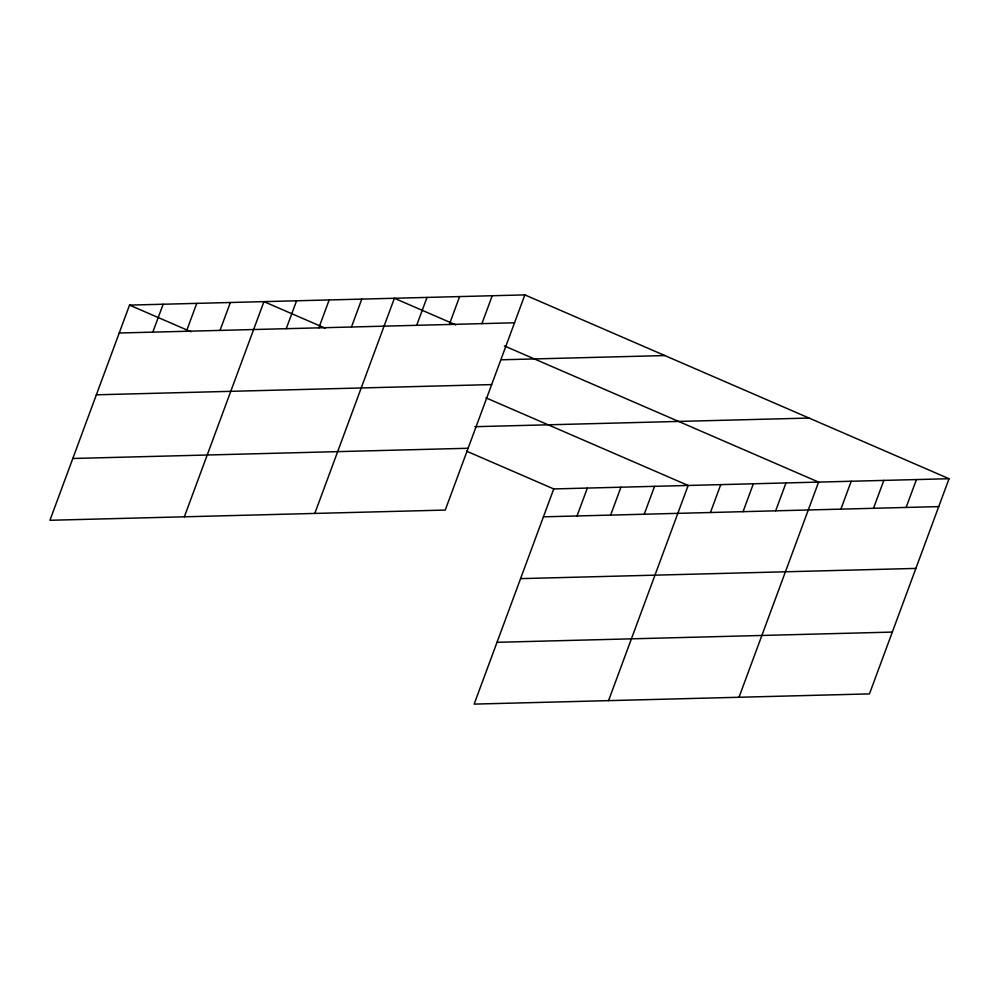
<?xml version="1.0" encoding="UTF-8"?>
<svg xmlns="http://www.w3.org/2000/svg" width="999" height="999" viewBox="0 0 999 999"><rect width="100%" height="100%" fill="white"/><g stroke="black" fill="none" stroke-linecap="round" stroke-linejoin="round"><path stroke-width="1.5" d="M524.85 294.892L129.545 305.107L49.95 520.279L445.254 510.064L524.85 294.892L949.05 478.721L869.455 693.893L474.15 704.108L553.746 488.936L949.05 478.721M152.822 332.13L163.149 304.245M186.426 331.268L196.741 303.371M220.03 330.394L230.344 302.51M184.353 516.808L263.948 301.636L325.374 328.259M286.238 328.683L296.566 300.799M318.856 327.847L329.171 299.95M351.473 326.998L361.788 299.113M314.81 513.436L394.393 298.264L455.819 324.887M416.695 325.312L427.01 297.427M449.313 324.475L459.627 296.578M481.918 323.626L492.232 295.741M577.022 515.959L587.35 488.074M610.626 515.097L620.941 487.2M644.23 514.223L654.545 486.338M608.553 700.636L688.149 485.464L485.951 397.839M710.439 512.512L720.754 484.627M743.056 511.675L753.371 483.778M775.674 510.826L785.988 482.942M739.01 697.265L818.593 482.092L504.383 345.929M840.896 509.14L851.21 481.256M873.513 508.291L883.828 480.407M906.118 507.455L916.433 479.57M119.231 333.004L514.535 322.789M501.773 359.777L664.834 355.557M96.366 394.805L491.67 384.59M474.85 426.698L809.065 418.057M72.815 458.479L468.119 448.264M543.431 516.833L938.735 506.605M520.566 578.633L915.871 568.419M497.015 642.307L892.319 632.092M129.545 305.107L190.959 331.73M466.608 451.186L553.746 488.936"/></g></svg>
